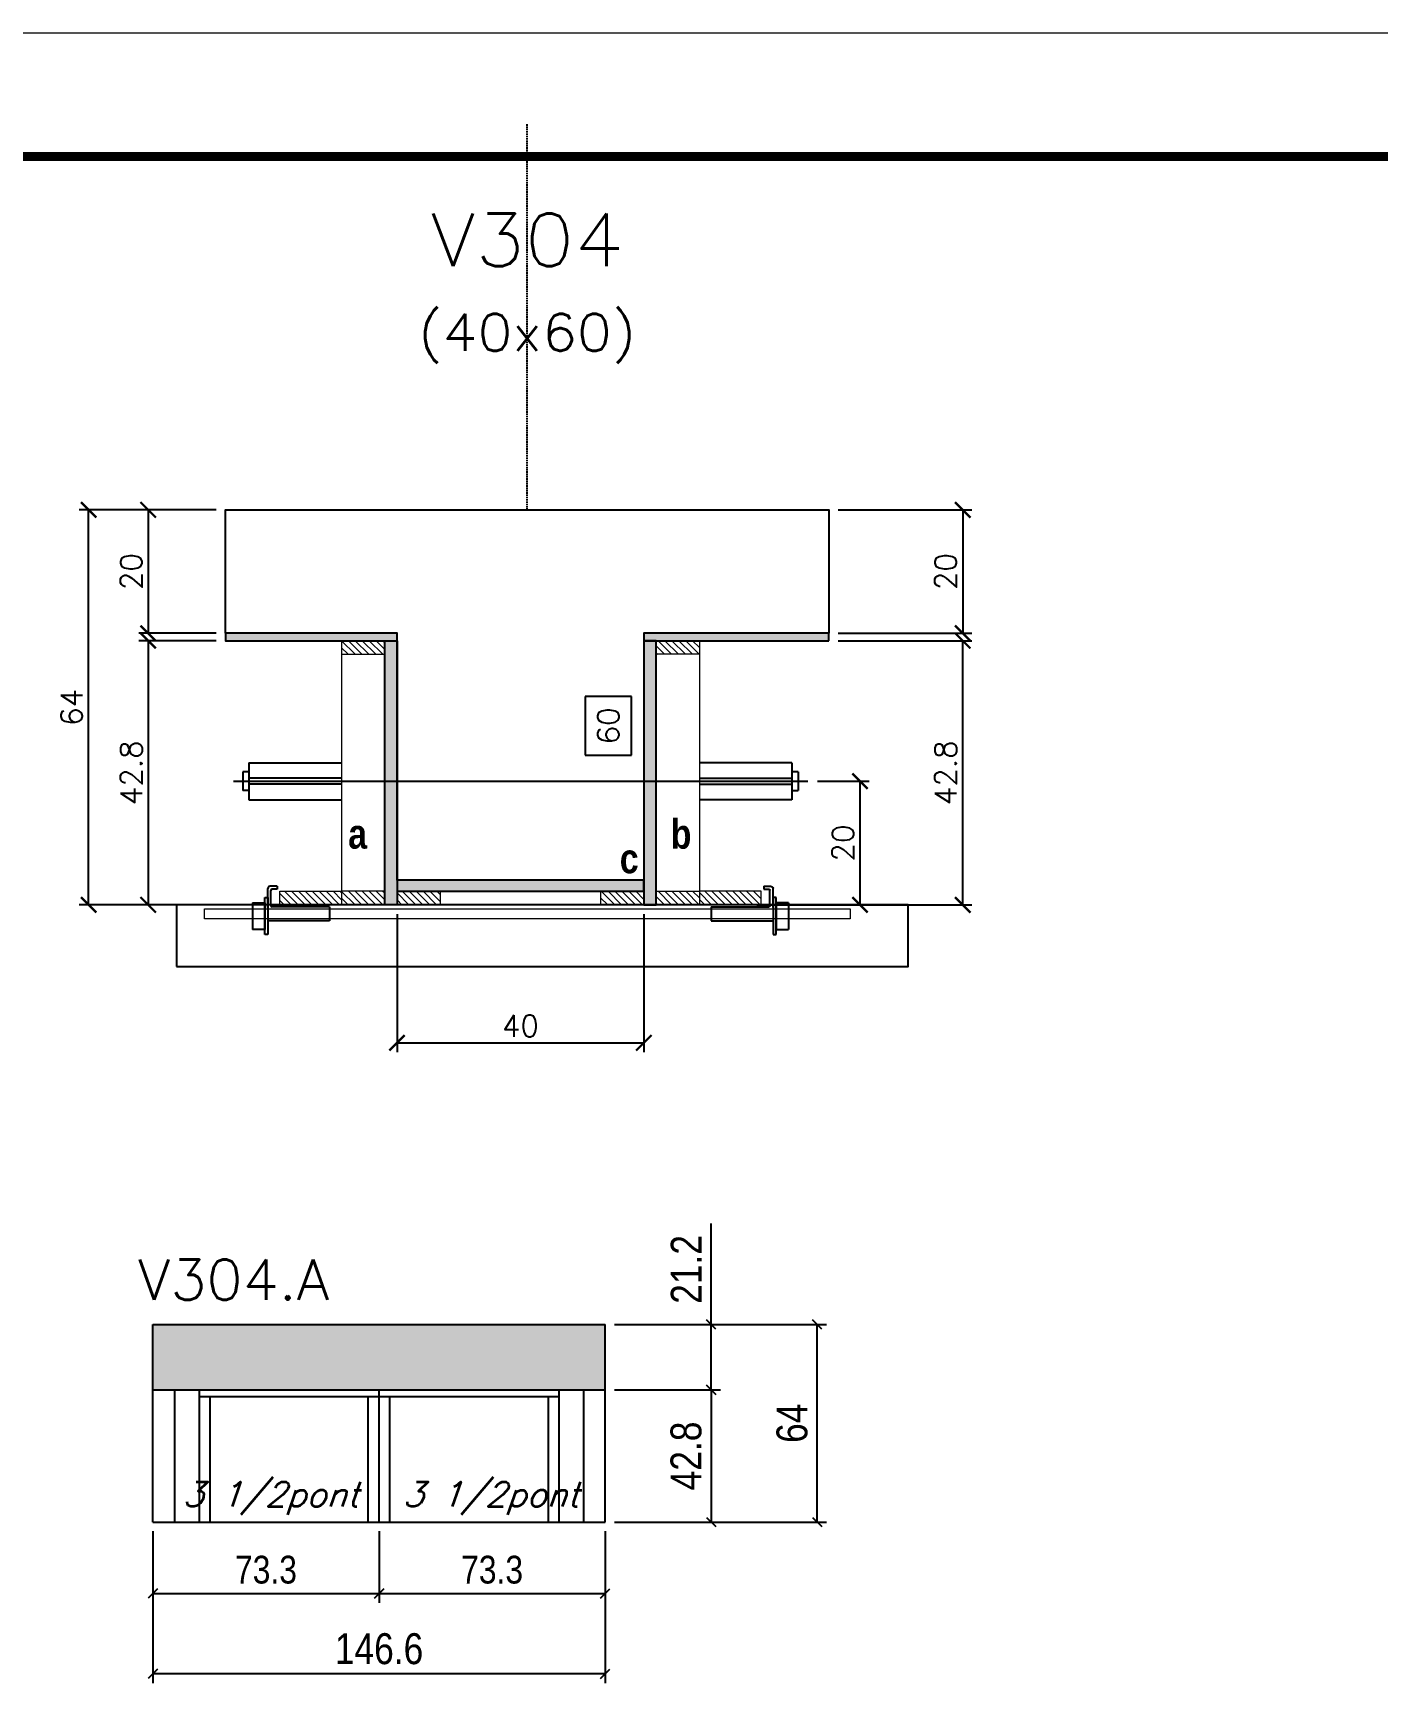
# Model space of a CAD drawing. Extents: x 137137 to 143418, y 10464 to 34486.
# Drawn here: x 140934 to 141370, y 32801 to 33337 of the extents above; entities that cross this region are included whole.
import ezdxf
from ezdxf.enums import TextEntityAlignment as Align

# ---------------------------------------------------------------- set-up
doc = ezdxf.new("R2010")
doc.units = 0
doc.linetypes.add('DASHED', pattern=[0.75, 0.5, -0.25])
doc.linetypes.add('HIDDEN', pattern=[0.375, 0.25, -0.125])
for name, color, linetype in [('barrote', 251, 'Continuous'), ('COTA', 241, 'Continuous'), ('Cota Seção (2x)', 4, 'Continuous'), ('detalhes', 4, 'Continuous'), ('Painéis', 200, 'Continuous'), ('presilha', 1, 'Continuous'), ('SARR_2.2x7', 40, 'Continuous'), ('SARR_3.5x7', 81, 'Continuous'), ('TENSOR', 3, 'Continuous'), ('texto', 7, 'Continuous'), ('Texto de Titulo', 7, 'Continuous'), ('Texto Qtd Sarr', 242, 'Continuous')]:
    doc.layers.add(name, color=color, linetype=linetype)
for name, color, linetype, lineweight in [('CONCRETO', 251, 'Continuous', 25), ('Escoras', 2, 'Continuous', 25), ('Folhas', 255, 'Continuous', 9), ('Hachura', 251, 'Continuous', 9), ('Madeira', 126, 'Continuous', 18), ('SARRAFO DE PRESSAO', 251, 'DASHED', 9), ('SCO-___-LAJ', 2, 'Continuous', 0), ('Texto Seção', 7, 'Continuous', 15)]:
    doc.layers.add(name, color=color, linetype=linetype, lineweight=lineweight)
doc.styles.add('COTA TECNICA', font='techl___.ttf', dxfattribs={"height": 10})
doc.styles.add('COTA TECNICA-50', font='techl___.ttf', dxfattribs={"height": 9})
doc.styles.add('REGUA-120', font='ROMANS.shx', dxfattribs={"height": 15})
doc.styles.add('Romans', font='romans.shx')
doc.styles.add('TECNICA', font='techb___.ttf', dxfattribs={"height": 10})
doc.dimstyles.new('COTA PAINEL-50', dxfattribs={"dimtxt": 9, "dimasz": 3, "dimexe": 3, "dimexo": 3, "dimgap": 3, "dimtad": 1, "dimdec": 1, "dimzin": 12, "dimdsep": 46, "dimtxsty": 'COTA TECNICA-50', "dimblk1": 'OBLIQUE', "dimblk2": 'OBLIQUE', "dimsah": 1, "dimcen": 0.9, "dimclrd": 4, "dimclre": 4, "dimclrt": 240, "dimadec": 1, "dimazin": 3, "dimtfac": 1, "dimtdec": 1, "dimtmove": 0, "dimatfit": 3, "dimfxl": 1, "dimtolj": 1, "dimtzin": 12, "dimarcsym": 0})
doc.dimstyles.new('Cota Seção (2x)', dxfattribs={"dimtxt": 7, "dimasz": 5, "dimexe": 3, "dimexo": 3, "dimgap": 2, "dimtad": 3, "dimdec": 1, "dimlfac": 0.5, "dimzin": 12, "dimdsep": 46, "dimtxsty": 'Romans', "dimblk": 'ARCHTICK', "dimcen": 0, "dimclrd": 4, "dimclre": 4, "dimclrt": 1, "dimadec": 1, "dimazin": 3, "dimtfac": 1, "dimtdec": 1, "dimtmove": 0, "dimatfit": 3, "dimldrblk": 'OBLIQUE', "dimfxl": 1, "dimtolj": 1, "dimtzin": 12, "dimarcsym": 0})
doc.dimstyles.new('Cota Seção interna', dxfattribs={"dimtxt": 7, "dimasz": 6, "dimexe": 0.18, "dimexo": 2, "dimgap": -4, "dimtad": 3, "dimdec": 1, "dimlfac": 0.5, "dimzin": 12, "dimdsep": 46, "dimtxsty": 'Romans', "dimblk": 'ARCHTICK', "dimcen": 0.09, "dimse1": 1, "dimse2": 1, "dimsd1": 1, "dimsd2": 1, "dimclrd": 180, "dimclre": 5, "dimclrt": 1, "dimadec": 0, "dimazin": 3, "dimtfac": 1, "dimtdec": 1, "dimtofl": 0, "dimtmove": 0, "dimatfit": 3, "dimldrblk": 'ARCHTICK', "dimfxl": 1, "dimtolj": 1, "dimtzin": 0, "dimarcsym": 0})
doc.dimstyles.new('PAINEL', dxfattribs={"dimtxt": 10, "dimasz": 3, "dimexe": 3, "dimexo": 3, "dimgap": 3, "dimtad": 1, "dimdec": 1, "dimzin": 12, "dimdsep": 46, "dimtxsty": 'COTA TECNICA', "dimblk1": 'OBLIQUE', "dimblk2": 'OBLIQUE', "dimsah": 1, "dimcen": 0.9, "dimclrd": 4, "dimclre": 4, "dimclrt": 240, "dimadec": 1, "dimazin": 3, "dimtfac": 1, "dimtdec": 1, "dimtmove": 0, "dimatfit": 3, "dimfxl": 1, "dimtolj": 1, "dimtzin": 12, "dimarcsym": 0})
pattern_1 = [(315, (164050.5707, 24825.061), (1.12253202, 1.12253202), [])]

# ---------------------------------------------------------------- blocks, each defined once
blk = doc.blocks.new('9999999999')
at = {"layer": 'Folhas'}
blk.add_lwpolyline([(98138.98, 34190.21), (99623.98, 34190.21), (99623.98, 35240.21), (98138.98, 35240.21)], close=True, dxfattribs=at)
at = {"layer": 'Folhas', "color": 30, "const_width": 3}
blk.add_lwpolyline([(98213.98, 34230.21), (99583.98, 34230.21), (99583.98, 35200.21), (98213.98, 35200.21)], close=True, dxfattribs=at)
blk = doc.blocks.new('titulo1')
at = {"layer": 'Defpoints', "color": 252, "linetype": 'HIDDEN', "ltscale": 2}
blk.add_line((0, 0), (0, 125), dxfattribs=at)
at = {"layer": 'Defpoints', "style": 'Romans', "oblique": 15}
blk.add_attdef('FOLHA', text='', height=10, dxfattribs=at).set_placement((0, 15.58), align=Align.MIDDLE_CENTER)
at = {"layer": 'Texto Qtd Sarr', "color": 3, "style": 'Romans', "oblique": 15}
for tag, height, p in [('TITULO', 17, (0, 71.45)), ('SEÇÃO', 12, (0, 41.55))]:
    blk.add_attdef(tag, text='', height=height, dxfattribs=at).set_placement(p, align=Align.MIDDLE_CENTER)
blk = doc.blocks.new('_ArchTick')
at = {"color": 0, "linetype": 'ByBlock', "const_width": 0.15}
blk.add_lwpolyline([(-0.5, -0.5), (0.5, 0.5)], dxfattribs=at)
blk = doc.blocks.new('*D200')
at = {"layer": 'COTA', "color": 4, "lineweight": -2, "transparency": 16777216}
for p, q in [((141194.95, 33182.7), (141238.32, 33182.7)), ((141235.32, 33182.7), (141235.32, 33142.7)), ((141194.95, 33142.7), (141238.32, 33142.7))]:
    blk.add_line(p, q, dxfattribs=at)
at = {"layer": 'Defpoints', "color": 0, "transparency": 16777216}
for p in [(141191.95, 33182.7), (141191.95, 33142.7), (141235.32, 33142.7)]:
    blk.add_point(p, dxfattribs=at)
at = {"layer": 'COTA', "color": 4, "lineweight": -2, "transparency": 16777216, "xscale": 5, "yscale": 5, "zscale": 5}
for p, rotation in [((141235.32, 33182.7), 90), ((141235.32, 33142.7), 270)]:
    blk.add_blockref('_ArchTick', p, dxfattribs=dict(at, rotation=rotation))
at = {"layer": 'COTA', "color": 1, "transparency": 16777216, "insert": (141229.82, 33162.7), "char_height": 7, "attachment_point": 5, "rotation": 90, "style": 'Romans'}
blk.add_mtext('\\A1;20', dxfattribs=at)
blk = doc.blocks.new('_Oblique')
at = {"color": 0, "linetype": 'ByBlock', "lineweight": -2}
blk.add_line((-0.5, -0.5), (0.5, 0.5), dxfattribs=at)
blk = doc.blocks.new('*D201')
at = {"layer": 'COTA', "color": 4, "lineweight": -2, "transparency": 16777216}
for p, q in [((140993.35, 33182.7), (140948.97, 33182.7)), ((140951.97, 33054.7), (140951.97, 33182.7)), ((141015.35, 33054.7), (140948.97, 33054.7))]:
    blk.add_line(p, q, dxfattribs=at)
at = {"layer": 'Defpoints', "color": 0, "transparency": 16777216}
for p in [(140951.97, 33182.7), (140996.35, 33182.7), (141018.35, 33054.7)]:
    blk.add_point(p, dxfattribs=at)
at = {"layer": 'COTA', "color": 4, "lineweight": -2, "transparency": 16777216, "xscale": 5, "yscale": 5, "zscale": 5}
for p, rotation in [((140951.97, 33182.7), 90), ((140951.97, 33054.7), 270)]:
    blk.add_blockref('_ArchTick', p, dxfattribs=dict(at, rotation=rotation))
at = {"layer": 'COTA', "color": 1, "transparency": 16777216, "insert": (140946.47, 33118.7), "char_height": 7, "attachment_point": 5, "rotation": 90, "style": 'Romans'}
blk.add_mtext('\\A1;64', dxfattribs=at)
blk = doc.blocks.new('*D202')
at = {"layer": 'COTA', "color": 4, "lineweight": -2, "transparency": 16777216}
for p, q in [((141194.95, 33140.3), (141238.32, 33140.3)), ((141235.32, 33054.7), (141235.32, 33140.3)), ((141168.55, 33054.7), (141238.32, 33054.7))]:
    blk.add_line(p, q, dxfattribs=at)
at = {"layer": 'Defpoints', "color": 0, "transparency": 16777216}
for p in [(141191.95, 33140.3), (141235.32, 33140.3), (141165.55, 33054.7)]:
    blk.add_point(p, dxfattribs=at)
at = {"layer": 'COTA', "color": 4, "lineweight": -2, "transparency": 16777216, "xscale": 5, "yscale": 5, "zscale": 5}
for p, rotation in [((141235.32, 33140.3), 90), ((141235.32, 33054.7), 270)]:
    blk.add_blockref('_ArchTick', p, dxfattribs=dict(at, rotation=rotation))
at = {"layer": 'COTA', "color": 1, "transparency": 16777216, "insert": (141229.82, 33097.5), "char_height": 7, "attachment_point": 5, "rotation": 90, "style": 'Romans'}
blk.add_mtext('\\A1;42.8', dxfattribs=at)
blk = doc.blocks.new('*D203')
at = {"layer": 'Cota Seção (2x)', "color": 180, "lineweight": -2, "transparency": 16777216}
for p, q in [((141127.95, 33122.2), (141112.95, 33122.2)), ((141112.95, 33122.2), (141112.95, 33103.2)), ((141127.95, 33103.2), (141127.95, 33122.2)), ((141112.95, 33103.2), (141127.95, 33103.2))]:
    blk.add_line(p, q, dxfattribs=at)
at = {"layer": 'Defpoints', "color": 0, "transparency": 16777216}
for p in [(141131.95, 33182.7), (141131.95, 33182.7), (141131.95, 33062.7)]:
    blk.add_point(p, dxfattribs=at)
at = {"layer": 'Cota Seção (2x)', "color": 1, "transparency": 16777216, "insert": (141120.45, 33112.7), "char_height": 7, "attachment_point": 5, "rotation": 90, "style": 'Romans'}
blk.add_mtext('\\A1;60', dxfattribs=at)
blk = doc.blocks.new('*D204')
at = {"layer": 'COTA', "color": 4, "lineweight": -2, "transparency": 16777216}
for p, q in [((140993.35, 33182.7), (140968.29, 33182.7)), ((140971.29, 33182.7), (140971.29, 33142.7)), ((140993.35, 33142.7), (140968.29, 33142.7))]:
    blk.add_line(p, q, dxfattribs=at)
at = {"layer": 'Defpoints', "color": 0, "transparency": 16777216}
for p in [(140996.35, 33182.7), (140971.29, 33142.7), (140996.35, 33142.7)]:
    blk.add_point(p, dxfattribs=at)
at = {"layer": 'COTA', "color": 4, "lineweight": -2, "transparency": 16777216, "xscale": 5, "yscale": 5, "zscale": 5}
for p, rotation in [((140971.29, 33182.7), 90), ((140971.29, 33142.7), 270)]:
    blk.add_blockref('_ArchTick', p, dxfattribs=dict(at, rotation=rotation))
at = {"layer": 'COTA', "color": 1, "transparency": 16777216, "insert": (140965.79, 33162.7), "char_height": 7, "attachment_point": 5, "rotation": 90, "style": 'Romans'}
blk.add_mtext('\\A1;20', dxfattribs=at)
blk = doc.blocks.new('*D205')
at = {"layer": 'COTA', "color": 4, "lineweight": -2, "transparency": 16777216}
for p, q in [((140993.35, 33140.3), (140968.29, 33140.3)), ((140971.29, 33140.3), (140971.29, 33054.7)), ((141015.35, 33054.7), (140968.29, 33054.7))]:
    blk.add_line(p, q, dxfattribs=at)
at = {"layer": 'Defpoints', "color": 0, "transparency": 16777216}
for p in [(140996.35, 33140.3), (140971.29, 33054.7), (141018.35, 33054.7)]:
    blk.add_point(p, dxfattribs=at)
at = {"layer": 'COTA', "color": 4, "lineweight": -2, "transparency": 16777216, "xscale": 5, "yscale": 5, "zscale": 5}
for p, rotation in [((140971.29, 33140.3), 90), ((140971.29, 33054.7), 270)]:
    blk.add_blockref('_ArchTick', p, dxfattribs=dict(at, rotation=rotation))
at = {"layer": 'COTA', "color": 1, "transparency": 16777216, "insert": (140965.79, 33097.5), "char_height": 7, "attachment_point": 5, "rotation": 90, "style": 'Romans'}
blk.add_mtext('\\A1;42.8', dxfattribs=at)
blk = doc.blocks.new('PRESILHA METÁLICA 1')
at = {"layer": 'presilha'}
for p, q in [((7.5, 10.64), (7.5, 19.86)), ((12, 21), (8.64, 21)), ((9, 11.57), (9, 18.93)), ((12, 19.5), (9.57, 19.5)), ((12, 21), (12, 19.5)), ((0, 13), (6, 13)), ((0, 13), (0, 0)), ((6, 15.5), (7.5, 15.5)), ((6, -2.5), (6, 15.5)), ((6, 13), (6, 0)), ((7.5, 15.5), (7.5, -2.5)), ((37.5, 11), (9.57, 11)), ((37.5, 11), (37.5, 4.1)), ((6, 0), (0, 0)), ((37.5, 4.1), (7.5, 4.1)), ((7.5, -2.5), (6, -2.5))]:
    blk.add_line(p, q, dxfattribs=at)
for centre, radius, start, end in [((8.64, 19.86), 1.14, 90, 180), ((9.57, 18.93), 0.57, 90, 180), ((9.57, 11.57), 0.57, 180, 270)]:
    blk.add_arc(centre, radius, start, end, dxfattribs=at)
blk = doc.blocks.new('*D206')
at = {"layer": 'COTA', "color": 4, "lineweight": -2, "transparency": 16777216}
for p, q in [((141051.95, 33051.7), (141051.95, 33006.98)), ((141131.95, 33051.7), (141131.95, 33006.98)), ((141051.95, 33009.98), (141131.95, 33009.98))]:
    blk.add_line(p, q, dxfattribs=at)
at = {"layer": 'Defpoints', "color": 0, "transparency": 16777216}
for p in [(141051.95, 33054.7), (141131.95, 33054.7), (141131.95, 33009.98)]:
    blk.add_point(p, dxfattribs=at)
at = {"layer": 'COTA', "color": 4, "lineweight": -2, "transparency": 16777216, "xscale": 5, "yscale": 5, "zscale": 5, "rotation": 180}
blk.add_blockref('_ArchTick', (141051.95, 33009.98), dxfattribs=at)
at = {"layer": 'COTA', "color": 4, "lineweight": -2, "transparency": 16777216, "xscale": 5, "yscale": 5, "zscale": 5}
blk.add_blockref('_ArchTick', (141131.95, 33009.98), dxfattribs=at)
at = {"layer": 'COTA', "color": 1, "transparency": 16777216, "insert": (141091.95, 33015.48), "char_height": 7, "attachment_point": 5, "style": 'Romans'}
blk.add_mtext('\\A1;40', dxfattribs=at)
blk = doc.blocks.new('*D298')
at = {"layer": 'COTA', "color": 4, "linetype": 'ByBlock', "lineweight": -2, "transparency": 16777216}
for p, q in [((140972.82, 32851.7), (140972.82, 32802.48)), ((141119.42, 32851.7), (141119.42, 32802.48)), ((141119.42, 32805.48), (140972.82, 32805.48))]:
    blk.add_line(p, q, dxfattribs=at)
at = {"layer": 'Defpoints', "color": 0, "linetype": 'ByBlock', "transparency": 16777216}
for p in [(140972.82, 32854.7), (141119.42, 32854.7), (140972.82, 32805.48)]:
    blk.add_point(p, dxfattribs=at)
at = {"layer": 'COTA', "color": 4, "linetype": 'ByBlock', "lineweight": -2, "transparency": 16777216, "xscale": 3, "yscale": 3, "zscale": 3, "rotation": 180}
blk.add_blockref('_Oblique', (140972.82, 32805.48), dxfattribs=at)
at = {"layer": 'COTA', "color": 4, "linetype": 'ByBlock', "lineweight": -2, "transparency": 16777216, "xscale": 3, "yscale": 3, "zscale": 3}
blk.add_blockref('_Oblique', (141119.42, 32805.48), dxfattribs=at)
at = {"layer": 'COTA', "color": 240, "linetype": 'ByBlock', "transparency": 16777216, "insert": (141046.12, 32813.58), "char_height": 10, "attachment_point": 5, "style": 'COTA TECNICA'}
blk.add_mtext('\\A1;146.6', dxfattribs=at)
blk = doc.blocks.new('*D207')
at = {"layer": 'COTA', "color": 4, "linetype": 'ByBlock', "lineweight": -2, "transparency": 16777216}
for p, q in [((141122.42, 32897.5), (141156.76, 32897.5)), ((141153.76, 32897.5), (141153.76, 32854.7)), ((141122.42, 32854.7), (141156.76, 32854.7))]:
    blk.add_line(p, q, dxfattribs=at)
at = {"layer": 'Defpoints', "color": 0, "linetype": 'ByBlock', "transparency": 16777216}
for p in [(141119.42, 32897.5), (141119.42, 32854.7), (141153.76, 32854.7)]:
    blk.add_point(p, dxfattribs=at)
at = {"layer": 'COTA', "color": 4, "linetype": 'ByBlock', "lineweight": -2, "transparency": 16777216, "xscale": 3, "yscale": 3, "zscale": 3}
for p, rotation in [((141153.76, 32897.5), 90), ((141153.76, 32854.7), 270)]:
    blk.add_blockref('_Oblique', p, dxfattribs=dict(at, rotation=rotation))
at = {"layer": 'COTA', "color": 240, "linetype": 'ByBlock', "transparency": 16777216, "insert": (141145.67, 32876.1), "char_height": 10, "attachment_point": 5, "rotation": 90, "style": 'COTA TECNICA'}
blk.add_mtext('\\A1;42.8', dxfattribs=at)
blk = doc.blocks.new('*D299')
at = {"layer": 'COTA', "color": 4, "linetype": 'ByBlock', "lineweight": -2, "transparency": 16777216}
for p, q in [((141153.76, 32918.7), (141153.76, 32951.43)), ((141122.42, 32918.7), (141156.76, 32918.7)), ((141153.76, 32897.5), (141153.76, 32918.7)), ((141122.42, 32897.5), (141156.76, 32897.5))]:
    blk.add_line(p, q, dxfattribs=at)
at = {"layer": 'Defpoints', "color": 0, "linetype": 'ByBlock', "transparency": 16777216}
for p in [(141119.42, 32918.7), (141153.76, 32918.7), (141119.42, 32897.5)]:
    blk.add_point(p, dxfattribs=at)
at = {"layer": 'COTA', "color": 4, "linetype": 'ByBlock', "lineweight": -2, "transparency": 16777216, "xscale": 3, "yscale": 3, "zscale": 3}
for p, rotation in [((141153.76, 32918.7), 90), ((141153.76, 32897.5), 270)]:
    blk.add_blockref('_Oblique', p, dxfattribs=dict(at, rotation=rotation))
at = {"layer": 'COTA', "color": 240, "linetype": 'ByBlock', "transparency": 16777216, "insert": (141145.7, 32936.56), "char_height": 10, "attachment_point": 5, "rotation": 90, "style": 'COTA TECNICA'}
blk.add_mtext('\\A1;21.2', dxfattribs=at)
blk = doc.blocks.new('*D300')
at = {"layer": 'Defpoints', "color": 0, "linetype": 'ByBlock', "transparency": 16777216}
for p in [(140972.82, 32854.7), (141046.12, 32854.7), (141046.12, 32831.51)]:
    blk.add_point(p, dxfattribs=at)
at = {"layer": 'Escoras', "color": 4, "linetype": 'ByBlock', "lineweight": -2, "transparency": 16777216}
for p, q in [((140972.82, 32851.7), (140972.82, 32828.51)), ((141046.12, 32851.7), (141046.12, 32828.51)), ((140972.82, 32831.51), (141046.12, 32831.51))]:
    blk.add_line(p, q, dxfattribs=at)
at = {"layer": 'Escoras', "color": 4, "linetype": 'ByBlock', "lineweight": -2, "transparency": 16777216, "xscale": 3, "yscale": 3, "zscale": 3, "rotation": 180}
blk.add_blockref('_Oblique', (140972.82, 32831.51), dxfattribs=at)
at = {"layer": 'Escoras', "color": 4, "linetype": 'ByBlock', "lineweight": -2, "transparency": 16777216, "xscale": 3, "yscale": 3, "zscale": 3}
blk.add_blockref('_Oblique', (141046.12, 32831.51), dxfattribs=at)
at = {"layer": 'Escoras', "color": 240, "linetype": 'ByBlock', "transparency": 16777216, "insert": (141009.47, 32839.21), "char_height": 9, "attachment_point": 5, "style": 'COTA TECNICA-50'}
blk.add_mtext('\\A1;73.3', dxfattribs=at)
blk = doc.blocks.new('*D208')
at = {"layer": 'Defpoints', "color": 0, "linetype": 'ByBlock', "transparency": 16777216}
for p in [(141046.12, 32854.7), (141119.42, 32854.7), (141119.42, 32831.51)]:
    blk.add_point(p, dxfattribs=at)
at = {"layer": 'Escoras', "color": 4, "linetype": 'ByBlock', "lineweight": -2, "transparency": 16777216}
for p, q in [((141046.12, 32851.7), (141046.12, 32828.51)), ((141119.42, 32851.7), (141119.42, 32828.51)), ((141046.12, 32831.51), (141119.42, 32831.51))]:
    blk.add_line(p, q, dxfattribs=at)
at = {"layer": 'Escoras', "color": 4, "linetype": 'ByBlock', "lineweight": -2, "transparency": 16777216, "xscale": 3, "yscale": 3, "zscale": 3, "rotation": 180}
blk.add_blockref('_Oblique', (141046.12, 32831.51), dxfattribs=at)
at = {"layer": 'Escoras', "color": 4, "linetype": 'ByBlock', "lineweight": -2, "transparency": 16777216, "xscale": 3, "yscale": 3, "zscale": 3}
blk.add_blockref('_Oblique', (141119.42, 32831.51), dxfattribs=at)
at = {"layer": 'Escoras', "color": 240, "linetype": 'ByBlock', "transparency": 16777216, "insert": (141082.77, 32839.21), "char_height": 9, "attachment_point": 5, "style": 'COTA TECNICA-50'}
blk.add_mtext('\\A1;73.3', dxfattribs=at)
blk = doc.blocks.new('*D1760')
at = {"layer": 'COTA', "color": 4, "lineweight": -2, "ltscale": 25, "transparency": 16777216}
for p, q in [((141122.42, 32918.7), (141191.14, 32918.7)), ((141188.14, 32854.7), (141188.14, 32918.7)), ((141122.42, 32854.7), (141191.14, 32854.7))]:
    blk.add_line(p, q, dxfattribs=at)
at = {"layer": 'Defpoints', "color": 0, "ltscale": 25, "transparency": 16777216}
for p in [(141119.42, 32918.7), (141188.14, 32918.7), (141119.42, 32854.7)]:
    blk.add_point(p, dxfattribs=at)
at = {"layer": 'COTA', "color": 4, "lineweight": -2, "ltscale": 25, "transparency": 16777216, "xscale": 3, "yscale": 3, "zscale": 3}
for p, rotation in [((141188.14, 32918.7), 90), ((141188.14, 32854.7), 270)]:
    blk.add_blockref('_Oblique', p, dxfattribs=dict(at, rotation=rotation))
at = {"layer": 'COTA', "color": 240, "ltscale": 25, "transparency": 16777216, "insert": (141180.03, 32886.7), "char_height": 10, "attachment_point": 5, "rotation": 90, "style": 'COTA TECNICA'}
blk.add_mtext('\\A1;64', dxfattribs=at)
blk = doc.blocks.new('*D1783')
at = {"layer": 'COTA', "color": 4, "lineweight": -2, "transparency": 16777216}
for p, q in [((141188.25, 33094.76), (141205.01, 33094.76)), ((141202.01, 33094.76), (141202.01, 33054.7)), ((141172.95, 33054.7), (141205.01, 33054.7))]:
    blk.add_line(p, q, dxfattribs=at)
at = {"layer": 'Defpoints', "color": 0, "transparency": 16777216}
for p in [(141185.25, 33094.76), (141169.95, 33054.7), (141202.01, 33054.7)]:
    blk.add_point(p, dxfattribs=at)
at = {"layer": 'COTA', "color": 4, "lineweight": -2, "transparency": 16777216, "xscale": 5, "yscale": 5, "zscale": 5}
for p, rotation in [((141202.01, 33094.76), 90), ((141202.01, 33054.7), 270)]:
    blk.add_blockref('_ArchTick', p, dxfattribs=dict(at, rotation=rotation))
at = {"layer": 'COTA', "color": 1, "transparency": 16777216, "insert": (141196.51, 33074.73), "char_height": 7, "attachment_point": 5, "rotation": 90, "style": 'Romans'}
blk.add_mtext('\\A1;20', dxfattribs=at)

msp = doc.modelspace()

# ---------------------------------------------------------------- hatches: boundary and pattern name
at = {"layer": 'COTA', "linetype": 'ByBlock'}
h = msp.add_hatch(dxfattribs=at)
h.set_pattern_fill('AR-CONC', color=256, scale=0.03)
h.set_pattern_definition([(50, (2980.594, -308.3355), (5.46554007, -0.47817257), [0.5715, -6.2865]), (355, (2980.594, -308.3355), (-1.05730264, 5.73170536), [0.4572, -5.02921753]), (100.4514447, (2981.0496, -308.3753), (4.40823741, 5.25353256), [0.48570026, -5.34270734]), (46.1842, (2980.594, -306.8115), (8.13237123, -1.26126984), [0.85725, -9.42975]), (96.6355576, (2981.272, -306.9166), (7.122124, 7.42278374), [0.7285507, -8.01406824]), (351.184151, (2980.594, -306.8115), (7.122124, 7.42278374), [0.685799, -7.54379196]), (21, (2981.356, -307.1925), (4.54843174, -3.06795595), [0.5715, -6.2865]), (326, (2981.356, -307.1925), (1.85406085, 5.52563898), [0.4572, -5.0292]), (71.451445, (2981.735, -307.448), (6.40249258, 2.45768307), [0.48570026, -5.34269813]), (37.5, (2980.5941, -308.3355), (0.092658098, 2.536651166), [0, -4.96824, 0, -5.1054, 0, -5.04825]), (7.5, (2980.594, -308.3355), (2.004589875, 3.005417245), [0, -2.91084, 0, -4.85394, 0, -1.92405]), (327.5, (2978.8949, -308.3355), (4.067717855, -0.17186232), [0, -1.905, 0, -5.9436, 0, -7.8867]), (317.5, (2978.133, -308.3355), (4.44387544, 0.76279473), [0, -2.4765, 0, -3.94716, 0, -5.6007])])
h.paths.add_polyline_path([(141119.42, 32897.5), (141119.42, 32918.7), (140972.82, 32918.7), (140972.82, 32897.5)])
at = {"layer": 'Hachura'}
h = msp.add_hatch(color=256, dxfattribs=at)
h.dxf.hatch_style = 1
h.paths.add_polyline_path([(141051.95, 33140.3), (141051.95, 33142.7), (140996.35, 33142.7), (140996.35, 33140.3)])
h = msp.add_hatch(dxfattribs=at)
h.set_pattern_fill('ANSI31', color=256, scale=0.5, angle=270, style=0)
h.set_pattern_definition([(315, (164008.5707, 24832.661), (1.12253202, 1.12253202), [])])
h.paths.add_polyline_path([(141047.95, 33135.9), (141047.95, 33140.3), (141033.95, 33140.3), (141033.95, 33135.9)])
h = msp.add_hatch(color=256, dxfattribs=at)
h.dxf.hatch_style = 1
h.paths.add_polyline_path([(141047.95, 33140.3), (141051.95, 33140.3), (141051.95, 33054.7), (141047.95, 33054.7)])
h = msp.add_hatch(color=256, dxfattribs=at)
h.dxf.hatch_style = 1
h.paths.add_polyline_path([(141191.95, 33140.3), (141191.95, 33142.7), (141131.95, 33142.7), (141131.95, 33140.3)])
h = msp.add_hatch(color=256, dxfattribs=at)
h.dxf.hatch_style = 1
h.paths.add_polyline_path([(141135.95, 33140.3), (141131.95, 33140.3), (141131.95, 33054.7), (141135.95, 33054.7)])
h = msp.add_hatch(dxfattribs=at)
h.set_pattern_fill('ANSI31', color=256, scale=0.5, angle=270, style=0)
h.set_pattern_definition([(315, (164050.5707, 24832.661), (1.12253202, 1.12253202), [])])
h.paths.add_polyline_path([(141135.95, 33135.9), (141135.95, 33140.3), (141149.95, 33140.3), (141149.95, 33135.9)])
h = msp.add_hatch(dxfattribs=at)
h.set_pattern_fill('ANSI31', color=256, scale=0.5, angle=270, style=0)
h.set_pattern_definition([(315, (164008.5707, 24825.061), (1.12253202, 1.12253202), [])])
h.paths.add_polyline_path([(141013.95, 33054.7), (141013.95, 33059.1), (141033.95, 33059.1), (141033.95, 33054.7)])
h = msp.add_hatch(dxfattribs=at)
h.set_pattern_fill('ANSI31', color=256, scale=0.5, angle=270, style=0)
h.set_pattern_definition([(315, (164008.5707, 24751.461), (1.12253202, 1.12253202), [])])
h.paths.add_polyline_path([(141047.95, 33054.7), (141047.95, 33059.1), (141033.95, 33059.1), (141033.95, 33054.7)])
h = msp.add_hatch(color=256, dxfattribs=at)
h.dxf.hatch_style = 1
h.paths.add_polyline_path([(141131.95, 33059.1), (141131.95, 33062.7), (141051.95, 33062.7), (141051.95, 33059.1)])
h = msp.add_hatch(dxfattribs=at)
h.set_pattern_fill('ANSI31', color=256, scale=0.5, angle=270, style=0)
h.set_pattern_definition([(315, (164008.5707, 24825.061), (1.12253202, 1.12253202), [])])
h.paths.add_polyline_path([(141051.95, 33054.7), (141051.95, 33059.1), (141065.95, 33059.1), (141065.95, 33054.7)])
h = msp.add_hatch(dxfattribs=at)
h.set_pattern_fill('ANSI31', color=256, scale=0.5, angle=270, style=0)
h.set_pattern_definition(pattern_1)
h.paths.add_polyline_path([(141131.95, 33054.7), (141131.95, 33059.1), (141117.95, 33059.1), (141117.95, 33054.7)])
h = msp.add_hatch(dxfattribs=at)
h.set_pattern_fill('ANSI31', color=256, scale=0.5, angle=270, style=0)
h.set_pattern_definition([(315, (164050.5707, 24751.461), (1.12253202, 1.12253202), [])])
h.paths.add_polyline_path([(141135.95, 33054.7), (141135.95, 33059.1), (141149.95, 33059.1), (141149.95, 33054.7)])
h = msp.add_hatch(dxfattribs=at)
h.set_pattern_fill('ANSI31', color=256, scale=0.5, angle=270, style=0)
h.set_pattern_definition(pattern_1)
h.paths.add_polyline_path([(141169.95, 33054.7), (141169.95, 33059.1), (141149.95, 33059.1), (141149.95, 33054.7)])

# ---------------------------------------------------------------- linework, layer by layer
at = {"ltscale": 3}
for p, q in [((141001.95, 33097.76), (141001.95, 33091.76)), ((141003.95, 33097.76), (141001.95, 33097.76)), ((141003.95, 33100.76), (141003.95, 33088.76)), ((141003.95, 33100.76), (141033.95, 33100.76)), ((141179.95, 33100.76), (141149.95, 33100.76)), ((141179.95, 33100.76), (141179.95, 33088.76)), ((141181.95, 33097.76), (141179.95, 33097.76)), ((141181.95, 33097.76), (141181.95, 33091.76)), ((141003.95, 33091.76), (141001.95, 33091.76)), ((141033.95, 33095.76), (141003.95, 33095.76)), ((141033.95, 33093.76), (141003.95, 33093.76)), ((141149.95, 33095.76), (141179.95, 33095.76)), ((141149.95, 33093.76), (141179.95, 33093.76)), ((141179.95, 33091.76), (141181.95, 33091.76)), ((141003.95, 33088.76), (141033.95, 33088.76)), ((141179.95, 33088.76), (141149.95, 33088.76))]:
    msp.add_line(p, q, dxfattribs=at)
at = {"layer": 'barrote'}
msp.add_lwpolyline([(140980.5, 33034.7), (141217.68, 33034.7), (141217.68, 33054.7), (140980.5, 33054.7)], close=True, dxfattribs=at)
at = {"layer": 'CONCRETO'}
msp.add_lwpolyline([(140996.35, 33142.7), (140996.35, 33182.7), (141191.95, 33182.7), (141191.95, 33142.7), (141131.95, 33142.7), (141131.95, 33062.7), (141051.95, 33062.7), (141051.95, 33142.7)], close=True, dxfattribs=at)
at = {"layer": 'COTA', "linetype": 'ByBlock'}
for p, q in [((140972.82, 32918.7), (141119.42, 32918.7)), ((140972.82, 32897.5), (140972.82, 32918.7)), ((141119.42, 32897.5), (141119.42, 32918.7))]:
    msp.add_line(p, q, dxfattribs=at)
at = {"layer": 'Madeira'}
for points in [[(141047.95, 33135.9), (141047.95, 33140.3), (141033.95, 33140.3), (141033.95, 33135.9)], [(141047.95, 33140.3), (141033.95, 33140.3), (141033.95, 33054.7), (141047.95, 33054.7)], [(141135.95, 33135.9), (141135.95, 33140.3), (141149.95, 33140.3), (141149.95, 33135.9)], [(141135.95, 33140.3), (141149.95, 33140.3), (141149.95, 33054.7), (141135.95, 33054.7)], [(141013.95, 33054.7), (141013.95, 33059.1), (141033.95, 33059.1), (141033.95, 33054.7)], [(141047.95, 33054.7), (141047.95, 33059.1), (141033.95, 33059.1), (141033.95, 33054.7)], [(141051.95, 33054.7), (141051.95, 33059.1), (141065.95, 33059.1), (141065.95, 33054.7)], [(141131.95, 33054.7), (141131.95, 33059.1), (141117.95, 33059.1), (141117.95, 33054.7)], [(141135.95, 33054.7), (141135.95, 33059.1), (141149.95, 33059.1), (141149.95, 33054.7)], [(141169.95, 33054.7), (141169.95, 33059.1), (141149.95, 33059.1), (141149.95, 33054.7)]]:
    msp.add_lwpolyline(points, close=True, dxfattribs=at)
at = {"layer": 'Painéis', "linetype": 'ByBlock'}
for p, q in [((140972.82, 32897.5), (141119.42, 32897.5)), ((140972.82, 32854.7), (140972.82, 32897.5)), ((141046.12, 32854.7), (141046.12, 32897.5)), ((141119.42, 32854.7), (141119.42, 32897.5)), ((140972.82, 32854.7), (141119.42, 32854.7))]:
    msp.add_line(p, q, dxfattribs=at)
at = {"layer": 'Painéis'}
for points in [[(141051.95, 33140.3), (141051.95, 33142.7), (140996.35, 33142.7), (140996.35, 33140.3)], [(141047.95, 33140.3), (141051.95, 33140.3), (141051.95, 33054.7), (141047.95, 33054.7)], [(141191.95, 33140.3), (141191.95, 33142.7), (141131.95, 33142.7), (141131.95, 33140.3)], [(141135.95, 33140.3), (141131.95, 33140.3), (141131.95, 33054.7), (141135.95, 33054.7)], [(141131.95, 33059.1), (141131.95, 33062.7), (141051.95, 33062.7), (141051.95, 33059.1)]]:
    msp.add_lwpolyline(points, close=True, dxfattribs=at)
at = {"layer": 'SARR_2.2x7', "linetype": 'Continuous'}
for p, q in [((140979.82, 32897.5), (140979.82, 32854.7)), ((141046.12, 32895.3), (140987.82, 32895.3)), ((141104.42, 32895.3), (141046.12, 32895.3)), ((141112.42, 32897.5), (141112.42, 32854.7))]:
    msp.add_line(p, q, dxfattribs=at)
at = {"layer": 'SARR_3.5x7'}
for p, q in [((140987.82, 32897.5), (140987.82, 32854.7)), ((140991.32, 32895.3), (140991.32, 32854.7)), ((141042.62, 32854.7), (141042.62, 32895.3)), ((141049.62, 32854.7), (141049.62, 32895.3)), ((141100.92, 32895.3), (141100.92, 32854.7)), ((141104.42, 32897.5), (141104.42, 32854.7))]:
    msp.add_line(p, q, dxfattribs=at)
at = {"layer": 'SCO-___-LAJ', "color": 1}
msp.add_lwpolyline([(140989.5, 33053.37), (141198.8, 33053.37), (141198.8, 33050.17), (140989.5, 33050.17)], close=True, dxfattribs=at)
at = {"layer": 'TENSOR', "linetype": 'HIDDEN', "ltscale": 0.5}
msp.add_line((140998.95, 33094.76), (141185.25, 33094.76), dxfattribs=at)

# ---------------------------------------------------------------- block references
at = {"layer": 'presilha', "yscale": 0.6666666666666666, "zscale": 0.6666666666666666}
for p, xscale in [((141005.08, 33046.74), 0.6666666666666666), ((141178.82, 33046.74), -0.6666666666666666)]:
    msp.add_blockref('PRESILHA METÁLICA 1', p, dxfattribs=dict(at, xscale=xscale))
at = {"layer": 'SARRAFO DE PRESSAO', "color": 6, "linetype": 'ByBlock'}
msp.add_blockref('9999999999', (42181.81, -1903), dxfattribs=at)
at = {"layer": 'Texto Seção'}
ref = msp.add_blockref('titulo1', (141094.15, 33182.7), dxfattribs=at)
ref.add_attrib('TITULO', 'V304', dxfattribs={"layer": 'Texto de Titulo', "color": 7, "height": 17, "style": 'Romans', "width": 1.1}).set_placement((141094.15, 33270.2), align=Align.MIDDLE_CENTER)
ref.add_attrib('SEÇÃO', '(40x60)', dxfattribs={"layer": 'Texto de Titulo', "color": 7, "height": 12, "style": 'Romans', "width": 1.1}).set_placement((141094.15, 33240.2), align=Align.MIDDLE_CENTER)

# ---------------------------------------------------------------- texts
at = {"layer": 'detalhes', "style": 'TECNICA'}
for s, p in [('a', (141036.12, 33072.91)), ('b', (141140.66, 33072.89)), ('c', (141124.15, 33064.94))]:
    msp.add_text(s, height=9.6, dxfattribs=at).set_placement(p)
at = {"layer": 'texto', "color": 2, "char_height": 8, "attachment_point": 5, "style": 'Romans'}
for insert in [(141011.02, 32862.37), (141082.38, 32862.37)]:
    msp.add_mtext('{\\Q19;\\C256;3 1/2pont}', dxfattribs=dict(at, insert=insert))
at = {"layer": 'Texto Seção', "style": 'REGUA-120', "width": 1.05}
msp.add_text('V304.A', height=13, dxfattribs=at).set_placement((140967.97, 32926.72))

# ---------------------------------------------------------------- dimensions: what is measured, and where the dimension line sits
at = {"layer": 'COTA'}
for base, p1, p2, picture, middle in [((140951.97, 33182.7), (141018.35, 33054.7), (140996.35, 33182.7), '*D201', (140946.47, 33118.7)), ((140971.29, 33142.7), (140996.35, 33182.7), (140996.35, 33142.7), '*D204', (140965.79, 33162.7)), ((141235.32, 33142.7), (141191.95, 33182.7), (141191.95, 33142.7), '*D200', (141229.82, 33162.7)), ((140971.29, 33054.7), (140996.35, 33140.3), (141018.35, 33054.7), '*D205', (140965.79, 33097.5)), ((141235.32, 33140.3), (141165.55, 33054.7), (141191.95, 33140.3), '*D202', (141229.82, 33097.5)), ((141202.01, 33054.7), (141185.25, 33094.76), (141169.95, 33054.7), '*D1783', (141196.51, 33074.73))]:
    dim = msp.add_linear_dim(base=base, p1=p1, p2=p2, angle=90, dimstyle='Cota Seção (2x)', dxfattribs=at)
    dim.commit()
    dim.dimension.update_dxf_attribs({"geometry": picture, "text_midpoint": middle})
dim = msp.add_linear_dim(base=(141131.95, 33009.98), p1=(141051.95, 33054.7), p2=(141131.95, 33054.7), dimstyle='Cota Seção (2x)', dxfattribs=at)
dim.commit()
dim.dimension.update_dxf_attribs({"geometry": '*D206', "text_midpoint": (141091.95, 33015.48)})
at = {"layer": 'COTA', "linetype": 'ByBlock'}
for base, p2, picture, middle in [((141153.76, 32918.7), (141119.42, 32918.7), '*D299', (141145.7, 32936.56)), ((141153.76, 32854.7), (141119.42, 32854.7), '*D207', (141145.67, 32876.1))]:
    dim = msp.add_linear_dim(base=base, p1=(141119.42, 32897.5), p2=p2, angle=90, dimstyle='PAINEL', dxfattribs=at)
    dim.commit()
    dim.dimension.update_dxf_attribs({"geometry": picture, "text_midpoint": middle})
at = {"layer": 'COTA', "ltscale": 25}
dim = msp.add_linear_dim(base=(141188.14, 32918.7), p1=(141119.42, 32854.7), p2=(141119.42, 32918.7), angle=90, dimstyle='PAINEL', dxfattribs=at)
dim.commit()
dim.dimension.update_dxf_attribs({"geometry": '*D1760', "text_midpoint": (141180.03, 32886.7)})
at = {"layer": 'COTA', "linetype": 'ByBlock'}
dim = msp.add_linear_dim(base=(140972.82, 32805.48), p1=(141119.42, 32854.7), p2=(140972.82, 32854.7), dimstyle='PAINEL', dxfattribs=at)
dim.commit()
dim.dimension.update_dxf_attribs({"geometry": '*D298', "text_midpoint": (141046.12, 32813.58)})
at = {"layer": 'Cota Seção (2x)'}
dim = msp.add_linear_dim(base=(141131.95, 33182.7), p1=(141131.95, 33062.7), p2=(141131.95, 33182.7), angle=90, dimstyle='Cota Seção interna', dxfattribs=at)
dim.commit()
dim.dimension.update_dxf_attribs({"geometry": '*D203', "text_midpoint": (141131.95, 33112.7), "dimtype": 160})
at = {"layer": 'Escoras', "linetype": 'ByBlock'}
for base, p1, p2, picture, middle in [((141046.12, 32831.51), (140972.82, 32854.7), (141046.12, 32854.7), '*D300', (141009.47, 32839.21)), ((141119.42, 32831.51), (141046.12, 32854.7), (141119.42, 32854.7), '*D208', (141082.77, 32839.21))]:
    dim = msp.add_linear_dim(base=base, p1=p1, p2=p2, dimstyle='COTA PAINEL-50', override={"dimarcsym": 1}, dxfattribs=at)
    dim.commit()
    dim.dimension.update_dxf_attribs({"geometry": picture, "text_midpoint": middle})

doc.saveas('drawing.dxf')
